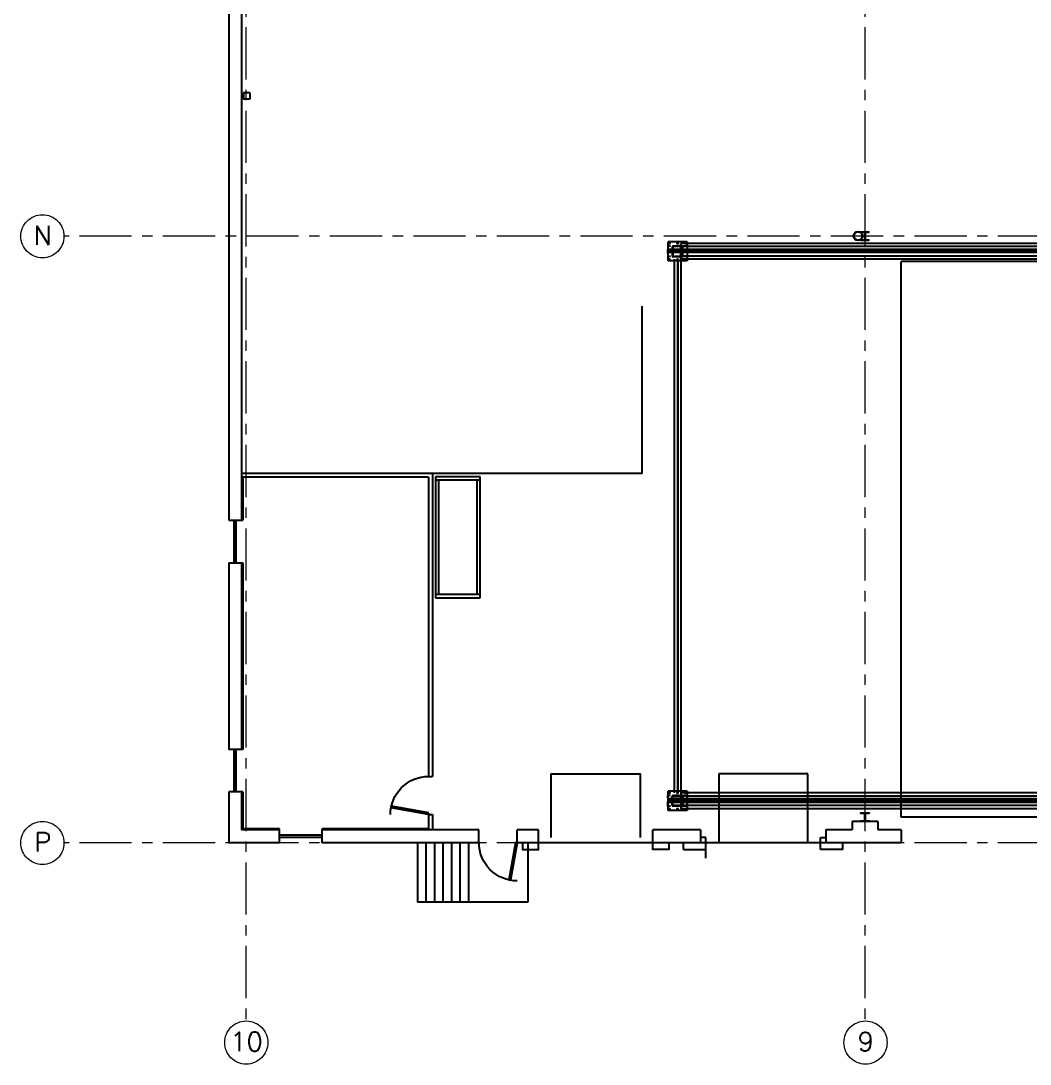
# Model space of a CAD drawing. Extents: x 159 to 306, y 156 to 232.
# Drawn here: x 164.56 to 188.73, y 156.32 to 181.3 of the extents above; entities that cross this region are included whole.
import ezdxf
from ezdxf.enums import TextEntityAlignment as Align

# ---------------------------------------------------------------- set-up
doc = ezdxf.new("R2010")
doc.units = 0
doc.header["$MEASUREMENT"] = 0
doc.linetypes.add('CENTER', pattern=[2, 1.25, -0.25, 0.25, -0.25])
doc.linetypes.add('HIDDEN2', pattern=[0.1875, 0.125, -0.0625])
for name, color, linetype in [('Ground_Building', 8, 'Continuous'), ('Ground_Machinery', 5, 'Continuous'), ('Ground_Rack', 200, 'Continuous')]:
    doc.layers.add(name, color=color, linetype=linetype)
doc.layers.add('Ground_Centerline', color=3, linetype='CENTER', lineweight=18)
doc.styles.add('LEROY', font='LEROY.SHX')
doc.styles.get("Standard").update_dxf_attribs({"font": 'simplex.shx'})

# ---------------------------------------------------------------- blocks, each defined once
blk = doc.blocks.new('DOOR')
for p, q in [((0, 0), (1.72, 0.3)), ((0, 0), (6.25, -35.45)), ((1.72, 0.3), (7.97, -35.15)), ((7.97, -35.15), (6.25, -35.45))]:
    blk.add_line(p, q)
blk.add_arc((0, 0), 36, 270, 360.00001)
blk = doc.blocks.new('ARCIRC')
blk.add_circle((0.0012, -0.0005), 0.0942)
at = {"style": 'LEROY', "width": 0.5}
blk.add_attdef('XX', text='', height=0.0833, dxfattribs=at).set_placement((0.0022, -0.038), align=Align.CENTER)
blk = doc.blocks.new('A$C2DAA01D5')
at = {"linetype": 'HIDDEN2', "ltscale": 0.5}
for p, q in [((-18, -5), (-18, 5)), ((-18, 5), (0, 5)), ((0, -5), (0, 5)), ((-18, -5), (0, -5))]:
    blk.add_line(p, q, dxfattribs=at)
blk = doc.blocks.new('A$C5B852D99')
for p, q in [((0, 7.5), (389.6875, 7.5)), ((0, 7.5), (0, -7.5)), ((0, 4.5), (389.6875, 4.5)), ((389.6875, 7.5), (389.6875, -7.5)), ((0, -4.5), (389.6875, -4.5)), ((0, -7.5), (389.6875, -7.5))]:
    blk.add_line(p, q)
blk = doc.blocks.new('A$C6856056F')
for p, q in [((0, -18), (0, 0)), ((0, 0), (18, 0)), ((18, 0), (18, -18)), ((0, -18), (18, -18))]:
    blk.add_line(p, q)
for centre in [(1.5, -1.5), (1.5, -9), (9, -1.5), (16.5, -1.5), (16.5, -9), (1.5, -16.5), (9, -16.5), (16.5, -16.5)]:
    blk.add_circle(centre, 0.375)

msp = doc.modelspace()

# ---------------------------------------------------------------- linework, layer by layer
at = {"layer": 'Ground_Building'}
for p, q in [((169.535, 205.71), (169.535, 169.34)), ((169.84, 198.802), (169.84, 169.34)), ((169.891, 179.576), (169.891, 179.423)), ((170.043, 179.576), (169.891, 179.576)), ((170.043, 179.423), (169.891, 179.423)), ((170.043, 179.576), (170.043, 179.423)), ((184.673, 176.248), (184.673, 176.236)), ((184.673, 176.248), (184.876, 176.248)), ((184.673, 176.236), (184.876, 176.236)), ((184.768, 176.236), (184.768, 176.058)), ((184.781, 176.236), (184.781, 176.058)), ((184.876, 176.236), (184.876, 176.248)), ((184.673, 176.058), (184.673, 176.045)), ((184.673, 176.058), (184.876, 176.058)), ((184.673, 176.045), (184.876, 176.045)), ((184.876, 176.045), (184.876, 176.058)), ((185.638, 162.228), (185.638, 175.537)), ((189.295, 175.537), (185.638, 175.537)), ((179.436, 170.457), (179.436, 174.466)), ((179.436, 170.457), (169.84, 170.457)), ((174.412, 170.457), (174.412, 163.206)), ((174.323, 170.369), (169.872, 170.369)), ((169.872, 170.369), (169.872, 169.34)), ((174.323, 170.369), (174.323, 163.206)), ((169.535, 169.34), (169.872, 169.34)), ((169.662, 168.324), (169.662, 169.34)), ((169.713, 168.324), (169.713, 169.34)), ((169.535, 168.324), (169.535, 163.854)), ((169.535, 168.324), (169.872, 168.324)), ((169.84, 168.324), (169.84, 163.854)), ((169.872, 168.324), (169.872, 163.854)), ((169.872, 163.854), (169.535, 163.854)), ((169.662, 162.838), (169.662, 163.854)), ((169.713, 162.838), (169.713, 163.854)), ((174.323, 163.206), (174.412, 163.206)), ((181.27, 163.27), (181.27, 161.619)), ((183.403, 163.27), (181.27, 163.27)), ((183.403, 161.619), (183.403, 163.27)), ((169.535, 162.838), (169.535, 161.619)), ((169.872, 162.838), (169.535, 162.838)), ((169.84, 162.838), (169.84, 161.924)), ((169.872, 162.838), (169.872, 161.955)), ((174.323, 162.292), (174.323, 161.955)), ((174.323, 162.292), (174.412, 162.292)), ((174.412, 162.292), (174.412, 161.924)), ((189.295, 162.228), (185.638, 162.228)), ((170.755, 161.924), (169.84, 161.924)), ((170.755, 161.955), (169.872, 161.955)), ((170.755, 161.619), (170.755, 161.955)), ((174.323, 161.955), (171.771, 161.955)), ((171.771, 161.619), (171.771, 161.955)), ((175.529, 161.924), (171.771, 161.924)), ((175.529, 161.619), (175.529, 161.924)), ((176.445, 161.619), (176.445, 161.924)), ((176.952, 161.924), (176.445, 161.924)), ((176.952, 161.619), (176.952, 161.924)), ((180.838, 161.924), (179.695, 161.924)), ((179.695, 161.619), (179.695, 161.924)), ((180.838, 161.924), (180.838, 161.619)), ((184.47, 161.924), (183.835, 161.924)), ((183.835, 161.924), (183.835, 161.619)), ((185.079, 162.127), (184.47, 162.127)), ((184.47, 162.127), (184.47, 161.924)), ((185.079, 162.127), (185.079, 161.924)), ((185.638, 161.924), (185.079, 161.924)), ((185.638, 161.924), (185.638, 161.619)), ((171.771, 161.797), (170.755, 161.797)), ((171.771, 161.746), (170.755, 161.746)), ((180.965, 161.746), (180.838, 161.746)), ((180.965, 161.248), (180.965, 161.746)), ((183.708, 161.746), (183.835, 161.746)), ((170.755, 161.619), (169.535, 161.619)), ((175.529, 161.619), (171.771, 161.619)), ((174.056, 161.619), (174.056, 160.197)), ((174.26, 161.619), (174.26, 160.197)), ((174.463, 161.619), (174.463, 160.197)), ((174.666, 161.619), (174.666, 160.197)), ((174.869, 161.619), (174.869, 160.197)), ((175.072, 161.619), (175.072, 160.197)), ((175.276, 161.619), (175.276, 160.197)), ((185.638, 161.619), (176.444, 161.619)), ((176.698, 161.619), (176.698, 160.197)), ((180.431, 161.46), (180.431, 161.613)), ((180.431, 161.46), (180.965, 161.46)), ((184.241, 161.46), (183.708, 161.46)), ((184.241, 161.46), (184.241, 161.613)), ((176.698, 160.197), (174.056, 160.197))]:
    msp.add_line(p, q, dxfattribs=at)
for points in [[(177.257, 161.746), (177.257, 163.27), (179.39, 163.27), (179.39, 161.746)], [(180.965, 161.46), (180.965, 161.746)], [(183.708, 161.46), (183.708, 161.746)], [(176.571, 161.613), (176.571, 161.46), (176.952, 161.46), (176.952, 161.619)], [(180.076, 161.619), (180.076, 161.46), (179.695, 161.46), (179.695, 161.619)]]:
    msp.add_lwpolyline(points, dxfattribs=at)
for points in [[(184.876, 162.319), (184.673, 162.319), (184.673, 162.332), (184.876, 162.332)], [(184.876, 162.129), (184.673, 162.129), (184.673, 162.142), (184.876, 162.142)], [(184.781, 162.142), (184.768, 162.142), (184.768, 162.319), (184.781, 162.319)]]:
    msp.add_lwpolyline(points, close=True, dxfattribs=at)
for radius in [0.11, 0.101]:
    msp.add_circle((184.609, 176.147), radius, dxfattribs=at)
at = {"layer": 'Ground_Centerline'}
for p, q in [((169.942, 231.147), (169.942, 157.355)), ((184.774, 231.147), (184.774, 157.355)), ((305.21, 176.147), (165.577, 176.147)), ((305.21, 161.619), (165.577, 161.619))]:
    msp.add_line(p, q, dxfattribs=at)
at = {"layer": 'Ground_Machinery', "ltscale": 0.375}
for p, q in [((180.158, 175.882), (180.158, 175.678)), ((180.171, 175.882), (180.171, 175.678)), ((180.387, 175.907), (180.183, 175.907)), ((180.387, 175.894), (180.183, 175.894)), ((180.399, 175.678), (180.399, 175.882)), ((180.412, 175.678), (180.412, 175.882)), ((180.183, 175.666), (180.387, 175.666)), ((180.183, 175.653), (180.387, 175.653)), ((180.158, 162.521), (180.158, 162.724)), ((180.171, 162.521), (180.171, 162.724)), ((180.183, 162.75), (180.387, 162.75)), ((180.183, 162.737), (180.387, 162.737)), ((180.399, 162.724), (180.399, 162.521)), ((180.412, 162.724), (180.412, 162.521)), ((180.387, 162.508), (180.183, 162.508)), ((180.387, 162.496), (180.183, 162.496))]:
    msp.add_line(p, q, dxfattribs=at)
at = {"layer": 'Ground_Machinery'}
for p, q in [((242.539, 175.821), (180.048, 175.821)), ((242.547, 175.824), (180.056, 175.824)), ((180.056, 175.735), (180.056, 175.824)), ((242.547, 175.804), (180.056, 175.804)), ((242.547, 175.756), (180.056, 175.756)), ((180.202, 175.589), (180.202, 162.813)), ((180.367, 175.589), (180.367, 162.813)), ((242.547, 162.667), (180.056, 162.667)), ((180.056, 162.667), (180.056, 162.578)), ((242.547, 162.647), (180.056, 162.647)), ((242.547, 162.599), (180.056, 162.599)), ((242.547, 162.578), (180.056, 162.578))]:
    msp.add_line(p, q, dxfattribs=at)
at = {"layer": 'Ground_Machinery', "ltscale": 0.5}
for p, q in [((180.28, 175.589), (180.28, 162.813)), ((180.29, 175.589), (180.29, 162.813))]:
    msp.add_line(p, q, dxfattribs=at)
at = {"layer": 'Ground_Machinery', "ltscale": 0.375}
for centre, radius, start, end in [((180.183, 175.882), 0.0254, 90, 180), ((180.183, 175.882), 0.0127, 90, 180), ((180.387, 175.882), 0.0254, 0, 90), ((180.387, 175.882), 0.0127, 0, 90), ((180.183, 175.678), 0.0254, 180, 270), ((180.183, 175.678), 0.0127, 180, 270), ((180.387, 175.678), 0.0127, 270, 0), ((180.387, 175.678), 0.0254, 270, 0), ((180.183, 162.724), 0.0254, 90, 180), ((180.183, 162.724), 0.0127, 90, 180), ((180.387, 162.724), 0.0254, 0, 90), ((180.387, 162.724), 0.0127, 0, 90), ((180.183, 162.521), 0.0254, 180, 270), ((180.183, 162.521), 0.0127, 180, 270), ((180.387, 162.521), 0.0254, 270, 0), ((180.387, 162.521), 0.0127, 270, 0)]:
    msp.add_arc(centre, radius, start, end, dxfattribs=at)
at = {"layer": 'Ground_Rack'}
for p, q in [((175.555, 170.381), (174.488, 170.381)), ((174.488, 170.381), (174.488, 167.486)), ((174.488, 170.305), (175.555, 170.305)), ((174.564, 167.562), (174.564, 170.305)), ((175.479, 170.305), (175.479, 167.562)), ((175.555, 167.486), (175.555, 170.381)), ((175.555, 167.562), (174.488, 167.562)), ((174.488, 167.486), (175.555, 167.486))]:
    msp.add_line(p, q, dxfattribs=at)

# ---------------------------------------------------------------- block references
at = {"layer": 'Ground_Building', "yscale": -0.02539837476611137}
for p, xscale, zscale, rotation in [((174.323, 162.292), 0.02539837476611138, 0.02539837476611138, 90.00000068320853), ((176.444, 161.619), 0.02539837476611137, 0.02539837476611137, 180)]:
    msp.add_blockref('DOOR', p, dxfattribs=dict(at, xscale=xscale, zscale=zscale, rotation=rotation))
at = {"layer": 'Ground_Centerline'}
ref = msp.add_blockref('ARCIRC', (165.066, 176.144), dxfattribs=dict(at, xscale=5.4864, yscale=5.4864, zscale=5.4864))
ref.add_attrib('XX', 'N', dxfattribs={"layer": '0', "height": 0.457}).set_placement((165.079, 175.936), align=Align.CENTER)
ref = msp.add_blockref('ARCIRC', (165.066, 161.616), dxfattribs=dict(at, xscale=5.4864, yscale=5.4864, zscale=5.4864))
ref.add_attrib('XX', 'P', dxfattribs={"layer": '0', "height": 0.457}).set_placement((165.079, 161.408), align=Align.CENTER)
ref = msp.add_blockref('ARCIRC', (169.948, 156.836), dxfattribs=dict(at, xscale=5.4864, yscale=5.4864, zscale=5.4864))
ref.add_attrib('XX', '10', dxfattribs={"layer": '0', "height": 0.4572}).set_placement((169.96, 156.628), align=Align.CENTER)
ref = msp.add_blockref('ARCIRC', (184.781, 156.836), dxfattribs=dict(at, xscale=5.4864, yscale=5.4864, zscale=5.4864))
ref.add_attrib('XX', '9', dxfattribs={"layer": '0', "height": 0.457}).set_placement((184.793, 156.628), align=Align.CENTER)
at = {"layer": 'Ground_Machinery', "xscale": 0.0254, "yscale": 0.0254, "zscale": 0.0254, "rotation": 180}
for name, p in [('A$C6856056F', (180.514, 175.551)), ('A$C2DAA01D5', (180.056, 175.78)), ('A$C5B852D99', (190.259, 175.78)), ('A$C6856056F', (180.514, 162.394))]:
    msp.add_blockref(name, p, dxfattribs=at)
at = {"layer": 'Ground_Machinery', "xscale": -0.0254, "yscale": 0.0254, "zscale": 0.0254}
for name, p in [('A$C2DAA01D5', (180.056, 162.623)), ('A$C5B852D99', (190.259, 162.623))]:
    msp.add_blockref(name, p, dxfattribs=at)

doc.saveas('drawing.dxf')
